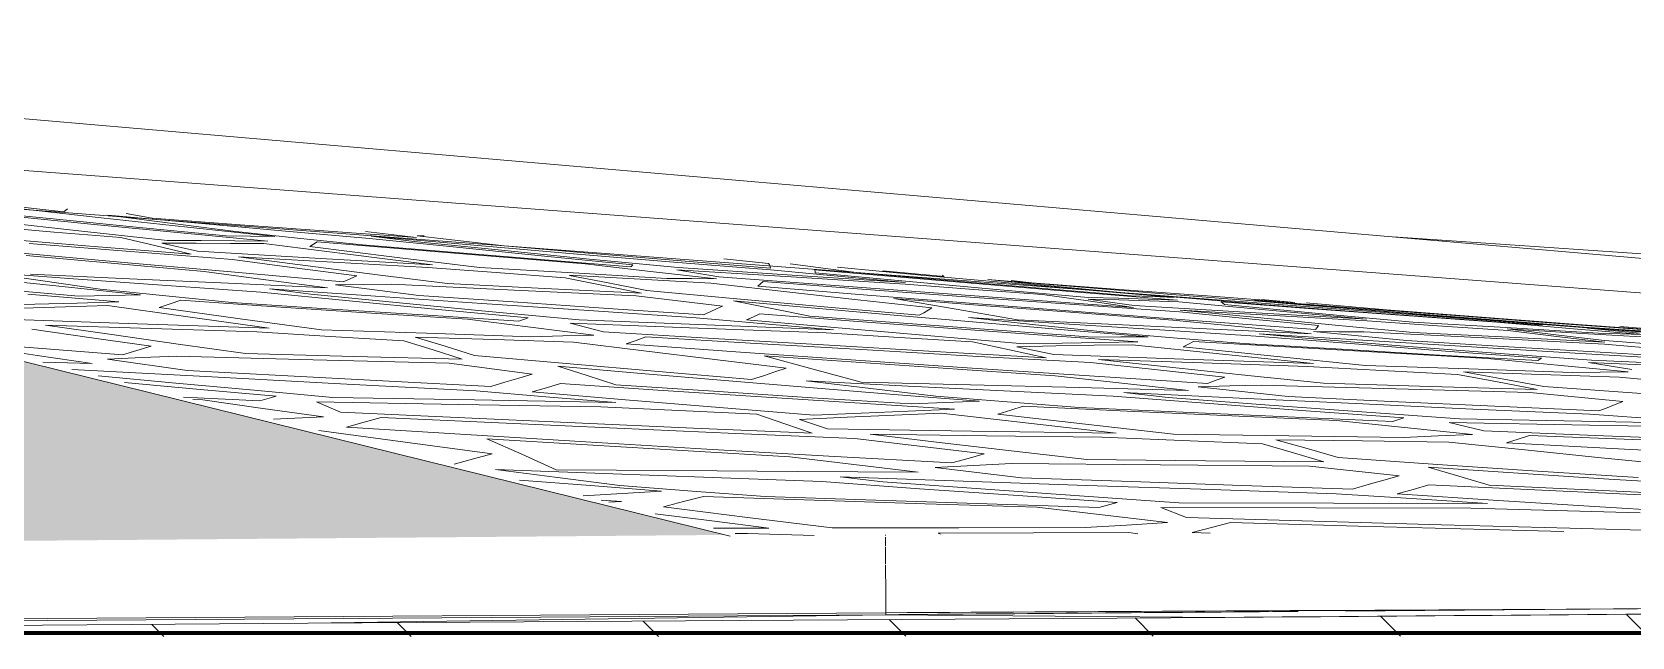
# Model space of a CAD drawing. Header units: metres. Extents: x -199 to 506, y -5 to 23.
# Drawn here: x 246.025 to 250.14, y -1.373 to 0.183 of the extents above; entities that cross this region are included whole.
import ezdxf

# ---------------------------------------------------------------- set-up
doc = ezdxf.new("R2010")
doc.units = ezdxf.units.M
for name, color, linetype, lineweight in [('06MUREXT', 92, 'Continuous', 9), ('14HATCH-1', 14, 'Continuous', 5), ('46BANQ', 8, 'Continuous', 5), ('46BANQ-1', 8, 'Continuous', 13), ('70LINEA_1_0', 6, 'Continuous', 80)]:
    doc.layers.add(name, color=color, linetype=linetype, lineweight=lineweight)

# ---------------------------------------------------------------- blocks, each defined once
blk = doc.blocks.new('FP_58-603rWestElevEje1Paint')
at = {"layer": '14HATCH-1'}
for p, q in [((63.8185, -0.2977), (63.5987, -0.2756)), ((63.8458, -0.2796), (63.6199, -0.254)), ((63.942, -0.2947), (63.7216, -0.2701)), ((63.8459, -0.2796), (63.8554, -0.2719)), ((64.1196, -0.3086), (63.9594, -0.2878)), ((64.1823, -0.308), (63.9594, -0.2878)), ((64.0729, -0.296), (64.0064, -0.2833)), ((63.8213, -0.3314), (63.6507, -0.3169)), ((63.892, -0.3294), (63.6743, -0.3053)), ((63.9239, -0.3119), (63.7029, -0.2899)), ((64.0401, -0.3196), (63.8185, -0.2977)), ((64.1465, -0.3336), (63.9239, -0.3119)), ((64.1643, -0.319), (63.942, -0.2947)), ((64.2634, -0.3412), (64.0401, -0.3196)), ((64.2997, -0.3125), (64.0729, -0.296)), ((64.2807, -0.3293), (64.1196, -0.3086)), ((64.3886, -0.3429), (64.1643, -0.319)), ((64.4066, -0.3279), (64.1823, -0.308)), ((64.5264, -0.3291), (64.2997, -0.3125)), ((64.632, -0.3476), (64.4066, -0.3279)), ((64.753, -0.3456), (64.5264, -0.3291)), ((63.9126, -0.3673), (63.6531, -0.3461)), ((64.0172, -0.3816), (63.7564, -0.3606)), ((63.9926, -0.3458), (63.8213, -0.3314)), ((64.1116, -0.3531), (63.892, -0.3294)), ((64.1737, -0.3882), (63.9126, -0.3673)), ((64.0836, -0.3669), (63.9926, -0.3458)), ((64.1737, -0.3882), (64.0836, -0.3669)), ((64.1893, -0.381), (64.0981, -0.3599)), ((64.0981, -0.3599), (64.1866, -0.3602)), ((64.1116, -0.3531), (64.1991, -0.3535)), ((64.3709, -0.355), (64.1465, -0.3336)), ((64.1866, -0.3602), (64.2742, -0.3606)), ((64.1991, -0.3535), (64.2855, -0.3542)), ((64.2634, -0.3412), (64.3263, -0.342)), ((64.2742, -0.3606), (64.3606, -0.3612)), ((64.4467, -0.3468), (64.2807, -0.3293)), ((64.2855, -0.3542), (64.3709, -0.355)), ((64.3263, -0.342), (64.3886, -0.3429)), ((64.5764, -0.3886), (64.3606, -0.3612)), ((64.6137, -0.3642), (64.4467, -0.3468)), ((64.4788, -0.3686), (64.4883, -0.3625)), ((64.6959, -0.3958), (64.4788, -0.3686)), ((64.4883, -0.3625), (64.497, -0.3565)), ((64.7256, -0.3757), (64.497, -0.3565)), ((64.8427, -0.3833), (64.6137, -0.3642)), ((64.753, -0.3456), (64.6219, -0.33)), ((64.8559, -0.3705), (64.6321, -0.3476)), ((64.7467, -0.3556), (64.6364, -0.3424)), ((64.8907, -0.3644), (64.6364, -0.3424)), ((64.9714, -0.3784), (64.7467, -0.3556)), ((64.9781, -0.3669), (64.7549, -0.3408)), ((64.7549, -0.3408), (64.7722, -0.3414)), ((65.1466, -0.3862), (64.8907, -0.3644)), ((65.2052, -0.3863), (64.9781, -0.3669)), ((64.0102, -0.4104), (63.737, -0.3854)), ((63.9772, -0.4123), (63.7493, -0.3915)), ((64.2859, -0.435), (64.0102, -0.4104)), ((64.2796, -0.4022), (64.0172, -0.3816)), ((64.4918, -0.3983), (64.1893, -0.381)), ((64.4392, -0.4232), (64.2796, -0.4022)), ((64.5387, -0.4086), (64.2954, -0.395)), ((64.4732, -0.4182), (64.2954, -0.395)), ((64.7939, -0.4157), (64.4918, -0.3983)), ((64.7818, -0.4223), (64.5387, -0.4086)), ((64.7939, -0.4157), (64.5764, -0.3886)), ((64.9146, -0.4226), (64.6959, -0.3958)), ((64.9555, -0.3946), (64.7256, -0.3757)), ((65.073, -0.4021), (64.8427, -0.3833)), ((65.0817, -0.3931), (64.8559, -0.3705)), ((65.1867, -0.4132), (64.9555, -0.3946)), ((65.1979, -0.4009), (64.9714, -0.3784)), ((65.3045, -0.4207), (65.073, -0.4021)), ((65.3092, -0.4154), (65.0817, -0.3931)), ((65.404, -0.4076), (65.1466, -0.3862)), ((65.4263, -0.423), (65.1979, -0.4009)), ((65.4335, -0.4054), (65.2052, -0.3863)), ((65.663, -0.4288), (65.404, -0.4076)), ((65.6631, -0.4244), (65.4335, -0.4054)), ((65.658, -0.412), (65.5436, -0.3999)), ((63.7855, -0.4563), (63.6322, -0.4342)), ((63.8709, -0.4517), (63.6322, -0.4342)), ((63.8414, -0.4719), (63.6412, -0.451)), ((64.0149, -0.4517), (63.7598, -0.44)), ((64.1109, -0.4689), (63.8709, -0.4517)), ((64.2068, -0.4328), (63.9772, -0.4123)), ((64.2697, -0.4633), (64.0149, -0.4517)), ((64.3651, -0.454), (64.2068, -0.4328)), ((64.5639, -0.4591), (64.2859, -0.435)), ((64.5998, -0.4439), (64.4392, -0.4232)), ((64.6522, -0.4411), (64.4732, -0.4182)), ((64.5639, -0.4591), (64.5824, -0.4514)), ((64.5824, -0.4514), (64.5998, -0.4439)), ((64.8324, -0.4639), (64.6522, -0.4411)), ((64.9581, -0.4358), (64.7818, -0.4223)), ((65.1559, -0.4365), (64.9146, -0.4226)), ((65.1351, -0.4491), (64.9581, -0.4358)), ((65.2339, -0.4689), (65.1351, -0.4491)), ((65.3278, -0.453), (65.146, -0.4427)), ((65.2459, -0.4623), (65.146, -0.4428)), ((65.397, -0.4505), (65.1559, -0.4365)), ((65.3551, -0.4326), (65.1867, -0.4132)), ((65.3045, -0.4207), (65.3092, -0.4154)), ((65.5244, -0.4517), (65.3551, -0.4326)), ((65.397, -0.4505), (65.461, -0.451)), ((65.7164, -0.4468), (65.4222, -0.4282)), ((65.5305, -0.4462), (65.4222, -0.4282)), ((65.7187, -0.442), (65.4263, -0.423)), ((65.461, -0.451), (65.5244, -0.4517)), ((65.7948, -0.4664), (65.5305, -0.4462)), ((65.6606, -0.416), (65.658, -0.412)), ((65.6606, -0.416), (65.658, -0.412)), ((65.6622, -0.4201), (65.6606, -0.416)), ((65.6622, -0.4201), (65.6606, -0.416)), ((65.6631, -0.4244), (65.6622, -0.4201)), ((65.8364, -0.445), (65.663, -0.4288)), ((65.8907, -0.4363), (65.7136, -0.4128)), ((66.0101, -0.4655), (65.7164, -0.4468)), ((66.0108, -0.461), (65.7187, -0.442)), ((66.0077, -0.4483), (65.7765, -0.4282)), ((65.778, -0.4323), (65.7765, -0.4282)), ((65.7786, -0.4366), (65.778, -0.4323)), ((66.0108, -0.458), (65.7786, -0.4366)), ((66.05, -0.4419), (65.8358, -0.4221)), ((66.0108, -0.461), (65.8364, -0.445)), ((66.1225, -0.4562), (65.8907, -0.4363)), ((66.1096, -0.4454), (65.9524, -0.4309)), ((66.2404, -0.4681), (66.0077, -0.4483)), ((66.2657, -0.4614), (66.05, -0.4419)), ((66.1097, -0.4454), (66.1046, -0.4425)), ((63.8848, -0.4966), (63.6519, -0.4766)), ((63.9877, -0.5112), (63.7537, -0.4914)), ((63.9397, -0.4781), (63.7855, -0.4563)), ((64.0431, -0.4926), (63.8414, -0.4719)), ((64.1082, -0.4953), (63.9397, -0.4781)), ((63.9642, -0.4946), (64.043, -0.4926)), ((64.3522, -0.4859), (64.1109, -0.4689)), ((64.5243, -0.475), (64.2697, -0.4633)), ((64.5795, -0.5083), (64.3522, -0.4859)), ((64.5243, -0.475), (64.3651, -0.454)), ((64.4809, -0.4915), (64.3751, -0.4774)), ((64.6471, -0.4964), (64.3751, -0.4774)), ((64.709, -0.5138), (64.4809, -0.4915)), ((64.5446, -0.467), (64.6175, -0.466)), ((64.7589, -0.4946), (64.5446, -0.467)), ((64.6175, -0.466), (64.6897, -0.4652)), ((65.0039, -0.4805), (64.6897, -0.4652)), ((65.0822, -0.4763), (64.8324, -0.4639)), ((65.3176, -0.4957), (65.0039, -0.4805)), ((65.3317, -0.4888), (65.0822, -0.4763)), ((65.3317, -0.4888), (65.2339, -0.4689)), ((65.3449, -0.482), (65.2459, -0.4623)), ((65.5095, -0.4633), (65.3278, -0.453)), ((65.5767, -0.5035), (65.3448, -0.482)), ((65.698, -0.4845), (65.5095, -0.4633)), ((65.6306, -0.4702), (65.6378, -0.4644)), ((65.9131, -0.4934), (65.6306, -0.4702)), ((65.6378, -0.4644), (65.6441, -0.4588)), ((65.9097, -0.4788), (65.6441, -0.4588)), ((65.8877, -0.5055), (65.698, -0.4845)), ((66.0606, -0.4863), (65.7948, -0.4664)), ((66.1767, -0.4985), (65.9097, -0.4788)), ((66.1978, -0.5162), (65.9131, -0.4934)), ((66.1861, -0.479), (66.0101, -0.4655)), ((66.2448, -0.4791), (66.0108, -0.458)), ((66.3279, -0.5059), (66.0606, -0.4863)), ((66.3558, -0.4759), (66.1225, -0.4562)), ((66.3626, -0.4924), (66.1861, -0.479)), ((66.4014, -0.4711), (66.2225, -0.4537)), ((66.4529, -0.4725), (66.2225, -0.4537)), ((66.4747, -0.4876), (66.2404, -0.4681)), ((66.4805, -0.4998), (66.2448, -0.4791)), ((66.4829, -0.4806), (66.2657, -0.4614)), ((66.3353, -0.4621), (66.2827, -0.456)), ((66.5608, -0.4788), (66.3353, -0.4621)), ((66.5906, -0.4953), (66.3558, -0.4759)), ((66.4801, -0.5087), (66.3626, -0.4924)), ((66.5812, -0.4882), (66.4014, -0.4711)), ((66.6843, -0.491), (66.4529, -0.4725)), ((66.7105, -0.5068), (66.4747, -0.4876)), ((66.7015, -0.4996), (66.4829, -0.4806)), ((66.7862, -0.4956), (66.5608, -0.4788)), ((66.7591, -0.5035), (66.5812, -0.4882)), ((66.9169, -0.5093), (66.6843, -0.491)), ((63.6621, -0.5207), (63.7717, -0.5173)), ((63.7404, -0.5272), (63.85, -0.5239)), ((63.7717, -0.5173), (63.8803, -0.5141)), ((63.85, -0.5239), (63.9586, -0.5207)), ((63.8803, -0.5141), (63.9877, -0.5112)), ((63.8848, -0.4966), (63.9642, -0.4946)), ((64.1652, -0.5497), (63.9586, -0.5207)), ((64.091, -0.5257), (64.1194, -0.5163)), ((64.299, -0.5544), (64.091, -0.5257)), ((64.2778, -0.5123), (64.1082, -0.4953)), ((64.1194, -0.5163), (64.1468, -0.507)), ((64.3914, -0.5235), (64.1469, -0.507)), ((64.5227, -0.5286), (64.2778, -0.5123)), ((64.6373, -0.5397), (64.3914, -0.5235)), ((64.7689, -0.5447), (64.5227, -0.5286)), ((64.8086, -0.5304), (64.5795, -0.5083)), ((64.9207, -0.5151), (64.6471, -0.4964)), ((64.939, -0.5357), (64.709, -0.5138)), ((65.0016, -0.5113), (64.7589, -0.4946)), ((65.0397, -0.5521), (64.8086, -0.5304)), ((65.1958, -0.5336), (64.9207, -0.5151)), ((65.2456, -0.5278), (65.0016, -0.5113)), ((65.4724, -0.5517), (65.1958, -0.5336)), ((65.4908, -0.544), (65.2456, -0.5278)), ((65.54, -0.5219), (65.3176, -0.4957)), ((65.5081, -0.5365), (65.5245, -0.5291)), ((65.5081, -0.5365), (65.5245, -0.5291)), ((65.5245, -0.5291), (65.54, -0.5219)), ((65.5245, -0.5291), (65.54, -0.5219)), ((65.7786, -0.5271), (65.5682, -0.508)), ((65.6667, -0.5278), (65.5682, -0.508)), ((65.8105, -0.5247), (65.5767, -0.5035)), ((65.7642, -0.5478), (65.6667, -0.5278)), ((65.9905, -0.5458), (65.7786, -0.5271)), ((66.046, -0.5455), (65.8105, -0.5247)), ((66.0785, -0.5264), (65.8877, -0.5055)), ((66.2183, -0.5209), (65.9804, -0.502)), ((66.1406, -0.5295), (65.9804, -0.502)), ((66.0578, -0.539), (66.0686, -0.5326)), ((66.0686, -0.5326), (66.0785, -0.5264)), ((66.2986, -0.5574), (66.1406, -0.5295)), ((66.4452, -0.5179), (66.1767, -0.4985)), ((66.4847, -0.5386), (66.1978, -0.5162)), ((66.4576, -0.5395), (66.2183, -0.5209)), ((66.5966, -0.5253), (66.3279, -0.5059)), ((66.7151, -0.537), (66.4452, -0.5179)), ((66.5966, -0.5253), (66.4801, -0.5087)), ((66.4805, -0.4998), (66.5581, -0.5019)), ((66.5984, -0.5205), (66.4807, -0.5042)), ((66.4807, -0.5042), (66.5594, -0.5061)), ((66.5581, -0.5019), (66.6348, -0.5042)), ((66.5594, -0.5061), (66.637, -0.5083)), ((66.5906, -0.4953), (66.6463, -0.4974)), ((66.8976, -0.5381), (66.5984, -0.5205)), ((66.6348, -0.5042), (66.7105, -0.5068)), ((66.637, -0.5083), (66.7137, -0.5106)), ((66.6463, -0.4974), (66.7015, -0.4996)), ((66.9543, -0.5333), (66.7137, -0.5106)), ((66.9576, -0.546), (66.717, -0.5322)), ((66.9157, -0.5515), (66.717, -0.5322)), ((66.9379, -0.5186), (66.7591, -0.5035)), ((67.0115, -0.5123), (66.7862, -0.4956)), ((66.8269, -0.5144), (66.8222, -0.5109)), ((67.0577, -0.5286), (66.8222, -0.5109)), ((66.8308, -0.5181), (66.8269, -0.5144)), ((67.0725, -0.5406), (66.8308, -0.5181)), ((67.0307, -0.5175), (66.9083, -0.5066)), ((67.1705, -0.527), (66.9083, -0.5066)), ((67.1564, -0.5293), (66.9169, -0.5093)), ((67.0115, -0.5123), (66.926, -0.5048)), ((67.1737, -0.5363), (66.9379, -0.5186)), ((67.1964, -0.5557), (66.9543, -0.5333)), ((67.2709, -0.5373), (67.0308, -0.5175)), ((67.2478, -0.5314), (67.0413, -0.5135)), ((67.2942, -0.5461), (67.0577, -0.5286)), ((67.3975, -0.5489), (67.1564, -0.5293)), ((67.4342, -0.5472), (67.1705, -0.527)), ((67.4819, -0.5494), (67.2479, -0.5314)), ((64.0356, -0.5671), (63.6973, -0.5559)), ((64.0708, -0.5794), (63.7988, -0.5707)), ((63.969, -0.5952), (63.7988, -0.5707)), ((64.3736, -0.5784), (64.0356, -0.5671)), ((64.3736, -0.5784), (64.1652, -0.5497)), ((64.5087, -0.5829), (64.299, -0.5544)), ((64.8844, -0.5556), (64.6373, -0.5397)), ((65.0164, -0.5607), (64.7689, -0.5447)), ((65.0461, -0.5762), (64.8844, -0.5556)), ((65.1709, -0.5573), (64.939, -0.5357)), ((65.0164, -0.5607), (65.0397, -0.5521)), ((65.4777, -0.5783), (65.1483, -0.5657)), ((65.2335, -0.5878), (65.1483, -0.5657)), ((65.4985, -0.5701), (65.1709, -0.5573)), ((65.6485, -0.5675), (65.4725, -0.5517)), ((65.4908, -0.544), (65.5081, -0.5365)), ((65.8256, -0.5831), (65.4985, -0.5701)), ((65.602, -0.5571), (65.6195, -0.5495)), ((65.8377, -0.578), (65.602, -0.5571)), ((65.6195, -0.5495), (65.6362, -0.5421)), ((65.8769, -0.5606), (65.6362, -0.5421)), ((65.8256, -0.5831), (65.6485, -0.5675)), ((66.0054, -0.5662), (65.7642, -0.5478)), ((66.1191, -0.5788), (65.8769, -0.5606)), ((66.2038, -0.5644), (65.9905, -0.5458)), ((66.2482, -0.5842), (66.0054, -0.5662)), ((66.0461, -0.5455), (66.0578, -0.539)), ((66.345, -0.57), (66.1724, -0.5514)), ((66.4178, -0.5675), (66.1724, -0.5514)), ((66.4186, -0.5826), (66.2038, -0.5644)), ((66.5507, -0.5692), (66.2986, -0.5574)), ((66.5186, -0.5884), (66.345, -0.57)), ((66.6643, -0.5833), (66.4178, -0.5675)), ((66.6985, -0.5578), (66.4576, -0.5395)), ((66.7738, -0.5605), (66.4847, -0.5386)), ((66.8025, -0.5811), (66.5507, -0.5692)), ((66.8757, -0.5755), (66.6985, -0.5578)), ((66.8936, -0.5544), (66.7151, -0.537)), ((67.0651, -0.582), (66.7738, -0.5605)), ((67.0538, -0.593), (66.8757, -0.5755)), ((67.0729, -0.5717), (66.8936, -0.5544)), ((67.1964, -0.5557), (66.8976, -0.5381)), ((67.1155, -0.5706), (66.9157, -0.5515)), ((67.1979, -0.5599), (66.9576, -0.546)), ((67.0695, -0.5768), (67.0729, -0.5717)), ((67.3157, -0.5628), (67.0725, -0.5406)), ((67.3163, -0.5894), (67.1155, -0.5706)), ((67.4105, -0.5538), (67.1737, -0.5363)), ((67.3789, -0.5724), (67.198, -0.5599)), ((67.5127, -0.5567), (67.2709, -0.5373)), ((67.5318, -0.5634), (67.2942, -0.5461)), ((67.5542, -0.5769), (67.3157, -0.5628)), ((67.5605, -0.5847), (67.3789, -0.5724)), ((67.6402, -0.5681), (67.3975, -0.5489)), ((67.6484, -0.571), (67.4105, -0.5538)), ((67.6991, -0.5671), (67.4342, -0.5472)), ((67.7169, -0.5672), (67.4819, -0.5494)), ((67.7561, -0.5758), (67.5127, -0.5567)), ((67.7181, -0.5793), (67.5318, -0.5634)), ((67.6484, -0.571), (67.6402, -0.5681)), ((67.9654, -0.5867), (67.6991, -0.5671)), ((67.953, -0.5847), (67.7169, -0.5672)), ((68.0457, -0.5951), (67.7561, -0.5758)), ((67.9113, -0.5797), (67.8477, -0.5747)), ((63.7904, -0.6313), (63.5855, -0.6154)), ((63.9167, -0.6033), (63.764, -0.5812)), ((64.0704, -0.6253), (63.9167, -0.6033)), ((64.1403, -0.6195), (63.969, -0.5952)), ((64.3426, -0.5882), (64.0708, -0.5794)), ((64.531, -0.5997), (64.3426, -0.5882)), ((64.7787, -0.5919), (64.5087, -0.5829)), ((64.7201, -0.611), (64.531, -0.5997)), ((64.7955, -0.6348), (64.7201, -0.611)), ((64.9533, -0.608), (64.7499, -0.6014)), ((64.8265, -0.625), (64.7499, -0.6014)), ((65.0484, -0.601), (64.7787, -0.5919)), ((65.1565, -0.6146), (64.9533, -0.608)), ((65.2088, -0.5966), (65.0461, -0.5762)), ((65.0484, -0.601), (65.1289, -0.5987)), ((65.1289, -0.5987), (65.2088, -0.5966)), ((65.3377, -0.6372), (65.1565, -0.6146)), ((65.5159, -0.6049), (65.2335, -0.5878)), ((65.2919, -0.6191), (65.3178, -0.6101)), ((65.3178, -0.6101), (65.3428, -0.6012)), ((65.6264, -0.6182), (65.3428, -0.6012)), ((65.8066, -0.5909), (65.4777, -0.5783)), ((65.7998, -0.6218), (65.5159, -0.6049)), ((65.9944, -0.6023), (65.8067, -0.5909)), ((66.0753, -0.5985), (65.8377, -0.578)), ((66.1829, -0.6137), (65.9944, -0.6023)), ((66.3147, -0.6186), (66.0753, -0.5985)), ((66.3629, -0.5967), (66.1191, -0.5788)), ((66.2779, -0.6341), (66.1829, -0.6137)), ((66.4925, -0.602), (66.2482, -0.5842)), ((66.3147, -0.6186), (66.4137, -0.617)), ((66.6083, -0.6142), (66.3629, -0.5967)), ((66.4137, -0.617), (66.5116, -0.6155)), ((66.6348, -0.6006), (66.4186, -0.5826)), ((66.4925, -0.602), (66.564, -0.6012)), ((66.5116, -0.6155), (66.6083, -0.6142)), ((66.6991, -0.6033), (66.5186, -0.5884)), ((66.564, -0.6012), (66.6348, -0.6006)), ((66.9119, -0.599), (66.6643, -0.5833)), ((66.8807, -0.618), (66.6991, -0.6033)), ((66.7384, -0.6195), (66.7514, -0.6127)), ((67.0023, -0.6277), (66.7514, -0.6127)), ((67.0538, -0.593), (66.8025, -0.5811)), ((67.1549, -0.6184), (66.9119, -0.599)), ((67.039, -0.6047), (66.9205, -0.5929)), ((67.1994, -0.6104), (66.9205, -0.5929)), ((67.2827, -0.6239), (67.039, -0.6047)), ((67.2992, -0.6105), (67.0599, -0.5874)), ((67.0599, -0.5874), (67.1249, -0.5878)), ((67.0651, -0.582), (67.0695, -0.5768)), ((67.1249, -0.5878), (67.1893, -0.5882)), ((67.4992, -0.6038), (67.1893, -0.5882)), ((67.4797, -0.6275), (67.1994, -0.6104)), ((67.5478, -0.6258), (67.2992, -0.6105)), ((67.5627, -0.6021), (67.3163, -0.5894)), ((67.8085, -0.6194), (67.4992, -0.6038)), ((67.7924, -0.5911), (67.5542, -0.5769)), ((67.7374, -0.5912), (67.5578, -0.5807)), ((67.6834, -0.5955), (67.5578, -0.5807)), ((67.685, -0.5997), (67.5605, -0.5847)), ((67.8088, -0.6148), (67.5627, -0.6021)), ((67.8082, -0.6105), (67.6834, -0.5955)), ((67.8088, -0.6148), (67.685, -0.5997)), ((67.9051, -0.5949), (67.7181, -0.5793)), ((67.9168, -0.6016), (67.7374, -0.5912)), ((68.0561, -0.5975), (67.765, -0.5785)), ((67.898, -0.5918), (67.765, -0.5785)), ((67.7924, -0.5911), (67.849, -0.593)), ((68.0548, -0.629), (67.8081, -0.6105)), ((67.849, -0.593), (67.9051, -0.5949)), ((63.7773, -0.6488), (63.6366, -0.628)), ((63.9188, -0.6694), (63.7773, -0.6488)), ((63.9965, -0.647), (63.7904, -0.6313)), ((63.9581, -0.6581), (64.0477, -0.6544)), ((64.1632, -0.6874), (63.9581, -0.6581)), ((63.9965, -0.647), (64.0339, -0.6361)), ((64.0339, -0.6361), (64.0704, -0.6253)), ((64.0477, -0.6544), (64.1367, -0.6507)), ((64.487, -0.6598), (64.1367, -0.6507)), ((64.3128, -0.6436), (64.1403, -0.6195)), ((64.5915, -0.6512), (64.3128, -0.6436)), ((64.87, -0.6588), (64.5915, -0.6512)), ((64.87, -0.6588), (64.7955, -0.6348)), ((64.9021, -0.6488), (64.8265, -0.625)), ((65.1376, -0.6697), (64.902, -0.6488)), ((65.5863, -0.6404), (65.2919, -0.6191)), ((65.52, -0.6596), (65.3377, -0.6372)), ((65.8831, -0.6612), (65.5863, -0.6404)), ((65.9116, -0.6348), (65.6264, -0.6182)), ((65.8953, -0.6674), (65.6474, -0.6501)), ((65.7729, -0.6837), (65.6474, -0.6501)), ((66.0852, -0.6384), (65.7998, -0.6218)), ((66.1982, -0.6512), (65.9116, -0.6348)), ((66.372, -0.6547), (66.0852, -0.6384)), ((66.4863, -0.6672), (66.1982, -0.6512)), ((66.372, -0.6547), (66.2779, -0.6341)), ((66.2968, -0.6263), (66.3969, -0.6244)), ((66.392, -0.6467), (66.2968, -0.6263)), ((66.7264, -0.6582), (66.392, -0.6467)), ((66.3969, -0.6244), (66.4958, -0.6228)), ((66.4958, -0.6228), (66.5937, -0.6213)), ((66.8261, -0.6457), (66.5937, -0.6213)), ((66.7245, -0.6264), (66.7384, -0.6195)), ((66.9581, -0.6505), (66.7245, -0.6264)), ((67.0601, -0.6697), (66.7264, -0.6582)), ((67.0601, -0.6697), (66.8261, -0.6457)), ((67.1318, -0.633), (66.8807, -0.618)), ((67.1934, -0.6744), (66.9581, -0.6505)), ((67.2541, -0.6425), (67.0023, -0.6277)), ((67.3839, -0.6477), (67.1318, -0.633)), ((67.3996, -0.6374), (67.1549, -0.6184)), ((67.5071, -0.6571), (67.2541, -0.6425)), ((67.5281, -0.6428), (67.2827, -0.6239)), ((67.6371, -0.6622), (67.3839, -0.6477)), ((67.646, -0.6561), (67.3996, -0.6374)), ((67.7612, -0.6444), (67.4797, -0.6275)), ((67.6875, -0.6742), (67.5071, -0.6571)), ((67.7751, -0.6614), (67.5281, -0.6428)), ((67.7975, -0.6408), (67.5478, -0.6258)), ((67.6371, -0.6622), (67.646, -0.6561)), ((68.0439, -0.6609), (67.7612, -0.6444)), ((68.048, -0.6557), (67.7975, -0.6408)), ((68.0551, -0.6409), (67.8085, -0.6194)), ((63.9188, -0.6694), (63.7918, -0.6664)), ((64.2107, -0.7034), (63.8662, -0.6847)), ((64.4222, -0.7014), (64.1632, -0.6874)), ((64.8369, -0.669), (64.487, -0.6598)), ((65.0504, -0.6968), (64.8369, -0.669)), ((65.0159, -0.7073), (65.0504, -0.6968)), ((65.0159, -0.7073), (65.0504, -0.6968)), ((65.3303, -0.695), (65.1165, -0.6764)), ((65.1916, -0.7003), (65.1165, -0.6764)), ((65.3751, -0.6904), (65.1376, -0.6697)), ((65.5456, -0.7133), (65.3303, -0.695)), ((65.6145, -0.7107), (65.3751, -0.6904)), ((65.7036, -0.6818), (65.52, -0.6596)), ((65.6452, -0.7009), (65.6749, -0.6912)), ((65.6749, -0.6912), (65.7036, -0.6818)), ((65.8962, -0.7177), (65.7729, -0.6837)), ((66.1822, -0.6817), (65.8831, -0.6612)), ((66.1447, -0.6844), (65.8953, -0.6674)), ((66.3958, -0.7011), (66.1447, -0.6844)), ((66.4835, -0.7017), (66.1822, -0.6817)), ((66.6586, -0.6859), (66.4863, -0.6672)), ((66.7754, -0.6681), (66.5066, -0.6592)), ((66.6984, -0.6798), (66.5066, -0.6592)), ((66.8317, -0.7044), (66.6586, -0.6859)), ((66.8913, -0.7003), (66.6984, -0.6798)), ((67.0437, -0.6771), (66.7754, -0.6681)), ((67.2367, -0.6876), (67.0437, -0.6771)), ((67.4595, -0.6836), (67.1934, -0.6744)), ((67.4302, -0.6979), (67.2367, -0.6876)), ((67.533, -0.7169), (67.4302, -0.6979)), ((67.6457, -0.6975), (67.4453, -0.6907)), ((67.5492, -0.7095), (67.4453, -0.6907)), ((67.7251, -0.6929), (67.4595, -0.6836)), ((67.8457, -0.7043), (67.6457, -0.6975)), ((67.8689, -0.6911), (67.6875, -0.6742)), ((67.7251, -0.6929), (67.7973, -0.692)), ((68.0911, -0.6802), (67.7669, -0.6674)), ((67.879, -0.6847), (67.7669, -0.6674)), ((68.0975, -0.6746), (67.7751, -0.6614)), ((67.7973, -0.692), (67.8689, -0.6911)), ((64.134, -0.7202), (63.9342, -0.7016)), ((64.1963, -0.7362), (64.002, -0.7183)), ((64.3351, -0.7385), (64.134, -0.7202)), ((64.392, -0.7539), (64.1963, -0.7362)), ((64.5575, -0.7217), (64.2107, -0.7034)), ((64.5377, -0.7566), (64.3351, -0.7385)), ((64.6825, -0.7151), (64.4222, -0.7014)), ((64.9066, -0.7396), (64.5575, -0.7217)), ((64.944, -0.7287), (64.6825, -0.7151)), ((65.0855, -0.755), (64.9066, -0.7396)), ((64.944, -0.7287), (64.9804, -0.7179)), ((64.9804, -0.7179), (65.0159, -0.7073)), ((64.9804, -0.7179), (65.0159, -0.7073)), ((65.0507, -0.7426), (65.0874, -0.7318)), ((65.0874, -0.7318), (65.1231, -0.7211)), ((65.3739, -0.738), (65.1231, -0.7211)), ((65.2656, -0.7243), (65.1916, -0.7003)), ((65.517, -0.7411), (65.2656, -0.7243)), ((65.6264, -0.7545), (65.3739, -0.738)), ((65.7625, -0.7313), (65.5456, -0.7133)), ((65.6146, -0.7107), (65.6452, -0.7009)), ((65.9216, -0.734), (65.7555, -0.7142)), ((66.0174, -0.7275), (65.7555, -0.7142)), ((65.9808, -0.7491), (65.7625, -0.7313)), ((66.1775, -0.7247), (65.8962, -0.7177)), ((66.0887, -0.7536), (65.9216, -0.734)), ((66.2806, -0.7407), (66.0174, -0.7275)), ((66.4583, -0.7317), (66.1775, -0.7247)), ((66.5448, -0.7536), (66.2806, -0.7407)), ((66.5668, -0.72), (66.3958, -0.7011)), ((66.7387, -0.7387), (66.4583, -0.7317)), ((66.7871, -0.7212), (66.4835, -0.7017)), ((66.7387, -0.7387), (66.5668, -0.72)), ((66.7634, -0.7299), (66.8448, -0.7274)), ((66.9945, -0.7545), (66.7634, -0.7299)), ((66.7871, -0.7212), (66.8099, -0.7127)), ((66.8099, -0.7127), (66.8317, -0.7044)), ((66.8448, -0.7274), (66.9257, -0.725)), ((67.0854, -0.7205), (66.8913, -0.7003)), ((67.2715, -0.7344), (66.9257, -0.725)), ((67.3603, -0.7283), (67.0854, -0.7205)), ((67.6164, -0.7439), (67.2715, -0.7344)), ((67.6348, -0.7362), (67.3603, -0.7283)), ((67.6348, -0.7362), (67.533, -0.7169)), ((67.6522, -0.7286), (67.5492, -0.7095)), ((67.9031, -0.7465), (67.6521, -0.7285)), ((68.0476, -0.723), (67.8457, -0.7043)), ((64.3496, -0.7657), (64.1539, -0.7559)), ((64.2032, -0.7631), (64.1778, -0.7618)), ((64.358, -0.7849), (64.2032, -0.7631)), ((64.3496, -0.7657), (64.392, -0.7539)), ((64.8619, -0.7747), (64.496, -0.7682)), ((64.5576, -0.7944), (64.496, -0.7682)), ((64.9018, -0.7633), (64.5377, -0.7566)), ((65.2274, -0.7812), (64.8619, -0.7747)), ((65.2654, -0.7702), (64.9018, -0.7633)), ((65.2903, -0.7629), (65.0507, -0.7426)), ((65.2654, -0.7702), (65.0855, -0.755)), ((65.4276, -0.7907), (65.2274, -0.7812)), ((65.5318, -0.7829), (65.2903, -0.7629)), ((65.7701, -0.7575), (65.517, -0.7411)), ((65.8805, -0.7708), (65.6264, -0.7545)), ((66.0248, -0.7737), (65.7701, -0.7575)), ((66.1363, -0.7867), (65.8805, -0.7708)), ((66.2007, -0.7666), (65.9808, -0.7491)), ((66.0248, -0.7737), (66.1131, -0.7701)), ((66.2724, -0.7681), (66.0888, -0.7536)), ((66.1131, -0.7701), (66.2007, -0.7666)), ((66.457, -0.7824), (66.2724, -0.7681)), ((66.2811, -0.7895), (66.3131, -0.7795)), ((66.5807, -0.7918), (66.3131, -0.7795)), ((66.792, -0.7724), (66.5449, -0.7536)), ((66.6865, -0.7569), (66.5722, -0.7443)), ((66.8698, -0.7587), (66.5722, -0.7443)), ((66.9344, -0.7756), (66.6865, -0.7569)), ((67.041, -0.791), (66.792, -0.7724)), ((67.1689, -0.7728), (66.8698, -0.7587)), ((67.1842, -0.7939), (66.9344, -0.7756)), ((67.2598, -0.7671), (66.9945, -0.7545)), ((67.4693, -0.7866), (67.1689, -0.7728)), ((67.5261, -0.7795), (67.2598, -0.7671)), ((67.7934, -0.7916), (67.5261, -0.7795)), ((67.8553, -0.7671), (67.6164, -0.7439)), ((67.815, -0.7833), (67.8356, -0.7751)), ((67.815, -0.7833), (67.8356, -0.7751)), ((67.8356, -0.7751), (67.8553, -0.7671)), ((67.8356, -0.7751), (67.8553, -0.7671)), ((64.5138, -0.8065), (64.358, -0.7849)), ((64.3853, -0.8131), (64.5138, -0.8065)), ((64.8584, -0.8085), (64.5576, -0.7944)), ((64.5732, -0.833), (64.6182, -0.8208)), ((64.6182, -0.8208), (64.6623, -0.8087)), ((64.9644, -0.8226), (64.6623, -0.8087)), ((65.1609, -0.8223), (64.8584, -0.8085)), ((65.2682, -0.8362), (64.9644, -0.8226)), ((65.465, -0.8359), (65.1609, -0.8223)), ((65.6286, -0.8), (65.4276, -0.7907)), ((65.7751, -0.8025), (65.5318, -0.7829)), ((65.7001, -0.8245), (65.6286, -0.8)), ((65.7381, -0.8134), (65.8607, -0.8078)), ((65.8098, -0.8379), (65.7381, -0.8134)), ((65.7751, -0.8025), (65.8966, -0.7971)), ((65.8607, -0.8078), (65.9822, -0.8023)), ((65.8966, -0.7971), (66.017, -0.7918)), ((65.9822, -0.8023), (66.1026, -0.7971)), ((66.017, -0.7918), (66.1363, -0.7867)), ((66.3265, -0.823), (66.1027, -0.7971)), ((66.2482, -0.7997), (66.2811, -0.7895)), ((66.4734, -0.8255), (66.2482, -0.7997)), ((66.725, -0.7946), (66.4571, -0.7824)), ((66.8495, -0.8039), (66.5807, -0.7918)), ((66.994, -0.8067), (66.725, -0.7946)), ((67.1194, -0.8158), (66.8495, -0.8039)), ((67.2641, -0.8185), (66.994, -0.8067)), ((67.2918, -0.8091), (67.041, -0.791)), ((67.2938, -0.8341), (67.1194, -0.8158)), ((67.4357, -0.812), (67.1842, -0.7939)), ((67.2641, -0.8185), (67.2918, -0.8091)), ((67.7698, -0.828), (67.4088, -0.8212)), ((67.4981, -0.8426), (67.4088, -0.8212)), ((67.7948, -0.8191), (67.4357, -0.812)), ((67.7709, -0.8001), (67.4693, -0.7866)), ((67.9614, -0.8133), (67.7709, -0.8001)), ((67.7934, -0.7916), (67.815, -0.7833)), ((68.1529, -0.8262), (67.7948, -0.8191)), ((64.7236, -0.8723), (64.5018, -0.8419)), ((64.8796, -0.8524), (64.5732, -0.833)), ((65.1885, -0.8713), (64.8796, -0.8524)), ((65.1921, -0.8789), (64.9341, -0.8633)), ((65.024, -0.903), (64.9341, -0.8633)), ((65.5736, -0.8495), (65.2682, -0.8362)), ((65.7706, -0.8491), (65.465, -0.8359)), ((65.8805, -0.8625), (65.5736, -0.8495)), ((65.7706, -0.8491), (65.7001, -0.8245)), ((66.1812, -0.8433), (65.8098, -0.8379)), ((66.0463, -0.8824), (65.8805, -0.8625)), ((66.2185, -0.8553), (65.92, -0.8512)), ((66.1045, -0.8732), (65.92, -0.8512)), ((66.552, -0.8487), (66.1812, -0.8433)), ((66.5165, -0.8594), (66.2185, -0.8553)), ((66.552, -0.8487), (66.3265, -0.823)), ((66.7002, -0.8509), (66.4734, -0.8255)), ((66.7223, -0.8678), (66.5166, -0.8594)), ((66.9961, -0.8553), (66.7002, -0.8509)), ((67.2916, -0.8598), (66.9961, -0.8553)), ((67.2916, -0.8598), (67.3806, -0.8559)), ((67.4691, -0.8522), (67.2938, -0.8341)), ((67.3806, -0.8559), (67.4691, -0.8522)), ((67.8057, -0.8552), (67.4981, -0.8426)), ((67.5865, -0.8642), (67.6157, -0.8546)), ((67.9246, -0.8669), (67.6157, -0.8546)), ((68.1298, -0.8348), (67.7698, -0.828)), ((68.1146, -0.8674), (67.8057, -0.8552)), ((64.9473, -0.9023), (64.7236, -0.8723)), ((64.8992, -0.9151), (64.9473, -0.9023)), ((65.1117, -0.943), (65.024, -0.903)), ((65.4998, -0.8898), (65.1885, -0.8713)), ((65.4518, -0.8943), (65.1921, -0.8789)), ((65.7132, -0.9093), (65.4518, -0.8943)), ((65.8136, -0.9078), (65.4998, -0.8898)), ((66.2129, -0.9021), (66.0463, -0.8824)), ((66.2903, -0.895), (66.1045, -0.8732)), ((66.1719, -0.9137), (66.2129, -0.9021)), ((66.4772, -0.9166), (66.2903, -0.895)), ((66.9287, -0.8761), (66.7223, -0.8678)), ((67.0082, -0.8992), (66.9287, -0.8761)), ((67.1857, -0.8688), (66.9629, -0.8656)), ((67.0436, -0.8885), (66.9629, -0.8656)), ((67.0867, -0.9225), (67.0082, -0.8992)), ((67.1233, -0.9116), (67.0436, -0.8885)), ((67.4081, -0.8719), (67.1857, -0.8688)), ((67.6033, -0.892), (67.4081, -0.8719)), ((67.5563, -0.874), (67.5865, -0.8642)), ((67.8759, -0.8907), (67.5563, -0.874)), ((67.7997, -0.9119), (67.6033, -0.892)), ((68.1977, -0.907), (67.8759, -0.8907)), ((64.85, -0.9281), (64.8992, -0.9151)), ((65.1156, -0.963), (64.9563, -0.942)), ((65.2348, -0.9526), (64.9563, -0.942)), ((65.4223, -0.9451), (65.1117, -0.943)), ((65.7327, -0.9473), (65.4223, -0.9451)), ((65.8775, -0.9295), (65.7132, -0.9093)), ((66.1298, -0.9254), (65.8136, -0.9078)), ((66.0429, -0.9494), (65.8775, -0.9295)), ((66.0868, -0.9373), (66.1854, -0.932)), ((66.3092, -0.9636), (66.0868, -0.9373)), ((66.1298, -0.9254), (66.1719, -0.9137)), ((66.1854, -0.932), (66.2833, -0.9268)), ((66.6666, -0.9301), (66.2833, -0.9268)), ((66.7822, -0.9195), (66.4772, -0.9166)), ((67.0492, -0.9335), (66.6666, -0.9301)), ((67.0867, -0.9225), (66.7822, -0.9195)), ((67.2798, -0.9583), (67.0492, -0.9335)), ((67.3788, -0.9291), (67.1232, -0.9116)), ((67.5864, -0.9516), (67.3547, -0.9363)), ((67.4339, -0.9594), (67.3547, -0.9363)), ((67.6362, -0.9461), (67.3788, -0.9291)), ((67.8953, -0.9629), (67.6362, -0.9461)), ((67.9972, -0.9315), (67.7997, -0.9119)), ((65.2001, -0.9837), (65.018, -0.9696)), ((65.2759, -0.9838), (65.1156, -0.963)), ((65.3833, -0.9976), (65.2001, -0.9837)), ((65.5145, -0.963), (65.2348, -0.9526)), ((65.4623, -0.9979), (65.2759, -0.9838)), ((65.7955, -0.9732), (65.5145, -0.963)), ((66.0429, -0.9494), (65.7327, -0.9473)), ((66.0468, -0.9916), (65.7956, -0.9732)), ((65.952, -0.9741), (65.8422, -0.9607)), ((66.1589, -0.9721), (65.8422, -0.9607)), ((66.2041, -0.9922), (65.9521, -0.9741)), ((66.4772, -0.9831), (66.1589, -0.9721)), ((66.5917, -0.9735), (66.3093, -0.9636)), ((66.7969, -0.9939), (66.4772, -0.9831)), ((66.8753, -0.9832), (66.5917, -0.9735)), ((67.16, -0.9926), (66.8753, -0.9832)), ((67.16, -0.9926), (67.2009, -0.981)), ((67.2009, -0.981), (67.2408, -0.9696)), ((67.2009, -0.981), (67.2408, -0.9696)), ((67.2408, -0.9696), (67.2798, -0.9583)), ((67.2408, -0.9696), (67.2798, -0.9583)), ((67.3164, -0.9934), (67.3566, -0.9819)), ((67.6288, -0.9949), (67.3566, -0.9819)), ((67.5121, -0.9828), (67.4339, -0.9594)), ((67.7848, -0.9957), (67.5121, -0.9828)), ((67.8196, -0.9667), (67.5864, -0.9516)), ((68.0542, -0.9816), (67.8196, -0.9667)), ((65.1812, -1.01), (65.2825, -1.0038)), ((65.2804, -1.0243), (65.2279, -1.0215)), ((65.2475, -1.0264), (65.2804, -1.0243)), ((65.2825, -1.0038), (65.3833, -0.9976)), ((65.3878, -1.0381), (65.4399, -1.0247)), ((65.4399, -1.0247), (65.4911, -1.0114)), ((65.6499, -1.0118), (65.4623, -0.9979)), ((65.7755, -1.021), (65.4912, -1.0114)), ((65.9346, -1.0214), (65.6499, -1.0118)), ((66.0612, -1.0304), (65.7755, -1.021)), ((66.2207, -1.0307), (65.9346, -1.0214)), ((66.2999, -1.0095), (66.0468, -0.9916)), ((66.4581, -1.0101), (66.2041, -0.9922)), ((66.5549, -1.0272), (66.2999, -1.0095)), ((66.7139, -1.0276), (66.4581, -1.0101)), ((66.5079, -1.0398), (66.5549, -1.0272)), ((67.1109, -1.0286), (66.7139, -1.0276)), ((67.1182, -1.0044), (66.7969, -0.9939)), ((67.5072, -1.0296), (67.1109, -1.0286)), ((67.3122, -1.0171), (67.1182, -1.0044)), ((67.2753, -1.005), (67.3164, -0.9934)), ((67.535, -1.0218), (67.2754, -1.005)), ((67.5072, -1.0296), (67.3122, -1.0171)), ((67.7964, -1.0382), (67.535, -1.0218)), ((67.9026, -1.0077), (67.6288, -0.9949)), ((68.0591, -1.0084), (67.7848, -0.9957)), ((65.5124, -1.0745), (65.3668, -1.0559)), ((65.6038, -1.0655), (65.3878, -1.0381)), ((65.8216, -1.0926), (65.6038, -1.0655)), ((66.3481, -1.0395), (66.0612, -1.0304)), ((66.5079, -1.0398), (66.2207, -1.0307)), ((66.516, -1.0591), (66.3481, -1.0395)), ((66.6848, -1.0784), (66.516, -1.0591)), ((67.0665, -1.0407), (66.6676, -1.0401)), ((66.7332, -1.0656), (66.6676, -1.0401)), ((67.0604, -1.0751), (66.7332, -1.0656)), ((67.4647, -1.0415), (67.0665, -1.0407)), ((67.6822, -1.0478), (67.4647, -1.0415)), ((67.9003, -1.0541), (67.6822, -1.0478)), ((68.0597, -1.0543), (67.7964, -1.0382)), ((65.6587, -1.0929), (65.5124, -1.0745)), ((65.6587, -1.0929), (65.5171, -1.0931)), ((65.6039, -1.1068), (65.5728, -1.1069)), ((65.7757, -1.1118), (65.6039, -1.1068)), ((66.1473, -1.0921), (65.8216, -1.0926)), ((66.3399, -1.1051), (66.0947, -1.1057)), ((66.1003, -1.1083), (66.0947, -1.1057)), ((66.4728, -1.0917), (66.1473, -1.0921)), ((66.585, -1.1046), (66.3399, -1.1051)), ((66.4728, -1.0917), (66.5791, -1.085)), ((66.5791, -1.085), (66.6848, -1.0784)), ((66.6082, -1.1073), (66.585, -1.1046)), ((66.7482, -1.1043), (66.7979, -1.0912)), ((66.7945, -1.1063), (66.7482, -1.1043)), ((66.7979, -1.0912), (66.8466, -1.0783)), ((67.175, -1.0876), (66.8466, -1.0783)), ((67.3891, -1.0843), (67.0604, -1.0751)), ((67.505, -1.0966), (67.175, -1.0876)), ((67.7191, -1.0932), (67.3891, -1.0843)), ((67.7036, -1.1018), (67.505, -1.0966)), ((67.9948, -1.1004), (67.7191, -1.0932))]:
    blk.add_line(p, q, dxfattribs=at)

msp = doc.modelspace()

# ---------------------------------------------------------------- hatches: boundary and pattern name
at = {"layer": '14HATCH-1'}
h = msp.add_hatch(dxfattribs=at)
h.set_pattern_fill('FP_10', color=256, style=0, pattern_type=2)
h.set_pattern_definition([(359.602, (184.0786, -1.168), (3.809493, 0.92156), [1.143, -2.667]), (359.602, (186.3636, -1.089), (3.809493, 0.92156), [0.952, -2.857]), (359.602, (186.1736, -1.04), (3.809493, 0.92156), [0.762, -3.048]), (359.602, (185.0306, -0.795), (3.809493, 0.92156), [0.571, -0.571, 0.762, -1.905]), (359.602, (185.0306, -0.748), (3.809493, 0.92156), [0.762, -0.19, 0.952, -1.905]), (359.602, (183.3166, -0.546), (3.809493, 0.92156), [0.952, -2.857]), (359.602, (186.9356, -0.524), (3.809493, 0.92156), [0.952, -2.857]), (90, (183.3166, -0.973), (-3.81, 0.974), [0.142, -0.806]), (90, (183.8876, -0.266), (-3.81, 0.974), [0.095, -0.853]), (90, (184.0786, -1.168), (-3.81, 0.974), [0.142, -0.806]), (90, (184.4596, -0.317), (-3.81, 0.974), [0.047, -0.9]), (90, (184.6496, -0.698), (-3.81, 0.974), [0.142, -0.806]), (90, (185.0306, -1.032), (-3.81, 0.974), [0.237, -0.711]), (90, (185.4116, -0.371), (-3.81, 0.974), [0.142, -0.806]), (90, (185.7926, -0.753), (-3.81, 0.974), [0.19, -0.758]), (90, (185.9826, -0.754), (-3.81, 0.974), [0.19, -0.758]), (90, (186.3636, -1.184), (-3.81, 0.974), [0.095, -0.853]), (90, (186.9356, -1.045), (-3.81, 0.974), [0.237, -0.711]), (13.595, (183.6976, -1.07), (0.000264, 0.947613), [1.176, -2.744]), (13.595, (184.0786, -1.025), (0.000264, 0.947613), [0.588, -3.332]), (13.595, (185.7926, -0.516), (0.000264, 0.947613), [0.784, -3.136]), (13.595, (185.7926, -0.469), (0.000264, 0.947613), [0.588, -3.332]), (165.655, (184.4596, -0.554), (-3.810145, 0.026838), [0.197, -3.736]), (165.655, (183.6976, -1.07), (-3.810145, 0.026838), [0.393, -3.539]), (165.655, (184.8406, -0.794), (-3.810145, 0.026838), [0.393, -3.539]), (165.655, (185.7926, -0.563), (-3.810145, 0.026838), [0.393, -3.539]), (165.655, (186.9356, -0.382), (-3.810145, 0.026838), [0.59, -3.343]), (165.655, (186.9356, -0.429), (-3.810145, 0.026838), [0.393, -3.539]), (165.655, (186.7446, -0.333), (-3.810145, 0.026838), [0.393, -3.539]), (165.655, (185.6016, -1.178), (-3.810145, 0.026838), [0.59, -3.343]), (6.698, (186.7446, -0.617), (3.8101292, -0.0267843), [0.384, -7.289]), (6.698, (185.7926, -0.848), (3.8101292, -0.0267843), [0.384, -7.289]), (6.698, (184.4596, -0.554), (3.8101292, -0.0267843), [0.767, -6.905]), (6.698, (184.6496, -0.319), (3.8101292, -0.0267843), [0.767, -6.905]), (6.698, (184.6496, -0.556), (3.8101292, -0.0267843), [0.767, -6.905]), (6.698, (186.9356, -0.382), (3.8101292, -0.0267843), [0.767, -6.905]), (6.698, (183.3166, -0.831), (3.8101292, -0.0267843), [1.151, -6.521]), (6.698, (183.3166, -0.783), (3.8101292, -0.0267843), [1.151, -6.521]), (6.698, (183.3166, -0.404), (3.8101292, -0.0267843), [1.151, -6.521]), (26.133, (185.2206, -0.465), (-0.000457, 0.947676), [0.212, -4.032]), (26.133, (186.9356, -0.524), (-0.000457, 0.947676), [0.212, -2.546, 0.424, -1.061]), (26.133, (186.5546, -0.616), (-0.000457, 0.947676), [0.424, -3.819]), (26.133, (184.2686, -0.505), (-0.000457, 0.947676), [0.424, -3.819]), (26.133, (184.0786, -0.504), (-0.000457, 0.947676), [0.424, -3.819]), (26.133, (185.4116, -0.419), (-0.000457, 0.947676), [0.637, -3.607]), (153.228, (184.4596, -0.649), (-0.000155, 0.947652), [0.213, -4.054]), (153.228, (186.9356, -0.761), (-0.000155, 0.947652), [0.213, -4.054]), (153.228, (186.1736, -1.04), (-0.000155, 0.947652), [0.427, -3.841]), (153.228, (185.9826, -0.991), (-0.000155, 0.947652), [0.427, -3.841]), (153.228, (186.3636, -0.33), (-0.000155, 0.947652), [0.427, -3.841]), (153.228, (183.3166, -0.783), (-0.000155, 0.947652), [0.427, -3.841]), (153.228, (185.2206, -1.176), (-0.000155, 0.947652), [0.64, -3.627]), (172.517, (186.5546, -0.616), (-3.8100083, 0.02641), [0.769, -6.917]), (172.517, (186.7446, -0.665), (-3.8100083, 0.02641), [0.769, -6.917]), (172.517, (183.8876, -1.119), (-3.8100083, 0.02641), [0.384, -7.301]), (172.517, (185.0306, -0.748), (-3.8100083, 0.02641), [0.384, -7.301]), (172.517, (185.7926, -0.469), (-3.8100083, 0.02641), [0.384, -7.301])])
h.paths.add_polyline_path([(245.4006, -1.1306), (247.8091, -1.1105), (243.7206, -0.1), (209.7663, -0.1), (245.1704, -1.1239)])
h = msp.add_hatch(dxfattribs=at)
h.set_pattern_fill('FP_9', color=256, style=0, pattern_type=2)
h.set_pattern_definition([(135, (183.3336, 1.2), (-0.318198, -0.318198), [])])
h.paths.add_polyline_path([(242.1034, -1.3731), (252.9464, -1.3698), (259.6162, -1.3287), (260.4499, -1.3235), (260.4499, -1.2485), (249.1946, -1.322), (247.1103, -1.3354), (241.6965, -1.3731), (241.9206, -1.3731)])

# ---------------------------------------------------------------- linework, layer by layer
at = {"layer": '06MUREXT'}
msp.add_line((254.2763, -0.7538), (243.4238, 0.1832), dxfattribs=at)
at = {"layer": '46BANQ'}
for p, q in [((243.7455, -0.0016), (251.3594, -0.5792)), ((250.604, -0.6222), (243.7206, -0.1)), ((243.7206, -0.1), (247.8206, -1.1133)), ((249.5254, -0.3436), (251.3628, -0.469)), ((248.2207, -1.3105), (239.4224, -1.3731)), ((240.025, -1.3731), (248.2201, -1.3157)), ((248.2201, -1.3157), (246.7348, -1.3378)), ((249.0927, -1.3228), (248.2201, -1.3157)), ((248.2208, -1.3157), (248.2207, -1.3105)), ((248.2207, -1.3105), (248.2208, -1.3157))]:
    msp.add_line(p, q, dxfattribs=at)
at = {"layer": '46BANQ', "flags": 128}
for points in [[(248.2206, -1.2812), (248.2204, -1.2605), (248.2203, -1.2364), (248.2201, -1.2105)], [(248.2207, -1.3105), (248.2207, -1.3071), (248.2207, -1.2971), (248.2206, -1.2828)]]:
    msp.add_lwpolyline(points, dxfattribs=at)
at = {"layer": '46BANQ'}
for points in [[(248.2195, -1.1105), (248.2195, -1.1105), (248.2195, -1.111), (248.2195, -1.112)], [(248.2196, -1.1165), (248.2196, -1.1175), (248.2196, -1.1198), (248.2196, -1.1224), (248.2196, -1.1239)], [(248.2203, -1.2336), (248.2203, -1.2354), (248.2203, -1.2373), (248.2203, -1.2392)], [(248.2206, -1.2791), (248.2206, -1.2804), (248.2206, -1.2817), (248.2206, -1.2829)], [(249.9701, -1.3018), (249.388, -1.3047), (248.8044, -1.3076), (248.2206, -1.3105)], [(248.2208, -1.3157), (248.3975, -1.3143), (248.5741, -1.3129), (248.7508, -1.3115)], [(248.7525, -1.3115), (248.9288, -1.3101), (249.105, -1.3087), (249.2811, -1.3073)], [(249.4031, -1.3063), (249.5391, -1.3052), (249.675, -1.3041), (249.8109, -1.303)], [(249.9699, -1.3018), (250.6226, -1.2966), (251.2735, -1.2913), (251.9206, -1.2861)]]:
    msp.add_open_spline(points, degree=3, dxfattribs=at)
for points, knots in [([(248.2196, -1.1239), (248.2196, -1.1261), (248.2197, -1.1309), (248.2197, -1.1365), (248.2197, -1.1395)], [-0.6666293, -0.6666293, -0.6666293, -0.6666293, -0.5833333, -0.5023931, -0.5023931, -0.5023931, -0.5023931]), ([(248.2197, -1.1419), (248.2197, -1.1433), (248.2198, -1.1491), (248.2198, -1.1555), (248.2198, -1.1605)], [-0.4815285, -0.4815285, -0.4815285, -0.4815285, -0.4444444, -0.3333333, -0.3333333, -0.3333333, -0.3333333]), ([(248.2198, -1.1605), (248.2199, -1.1655), (248.2199, -1.1734), (248.22, -1.1817), (248.22, -1.1845)], [-0.3333333, -0.3333333, -0.3333333, -0.3333333, -0.2222222, -0.1673051, -0.1673051, -0.1673051, -0.1673051]), ([(248.22, -1.1874), (248.22, -1.1893), (248.2201, -1.1969), (248.2201, -1.2046), (248.2201, -1.2105)], [-0.1482269, -0.1482269, -0.1482269, -0.1482269, -0.1111111, 0, 0, 0, 0])]:
    msp.add_open_spline(points, degree=3, knots=knots, dxfattribs=at)
at = {"layer": '46BANQ-1'}
for p, q in [((246.7348, -1.3378), (241.9206, -1.3715)), ((249.0927, -1.3228), (246.7348, -1.3378))]:
    msp.add_line(p, q, dxfattribs=at)
msp.add_open_spline([(251.9206, -1.3017), (251.5017, -1.3046), (250.559, -1.3114), (249.6164, -1.3186), (249.0927, -1.3228)], degree=3, knots=[0, 0, 0, 0, 0.444444, 1, 1, 1, 1], dxfattribs=at)
at = {"layer": '70LINEA_1_0'}
msp.add_line((153.7332, -1.3627), (260.4499, -1.3627), dxfattribs=at)

# ---------------------------------------------------------------- block references
at = {"layer": '46BANQ'}
msp.add_blockref('FP_58-603rWestElevEje1Paint', (182.2606, 0), dxfattribs=at)

doc.saveas('drawing.dxf')
